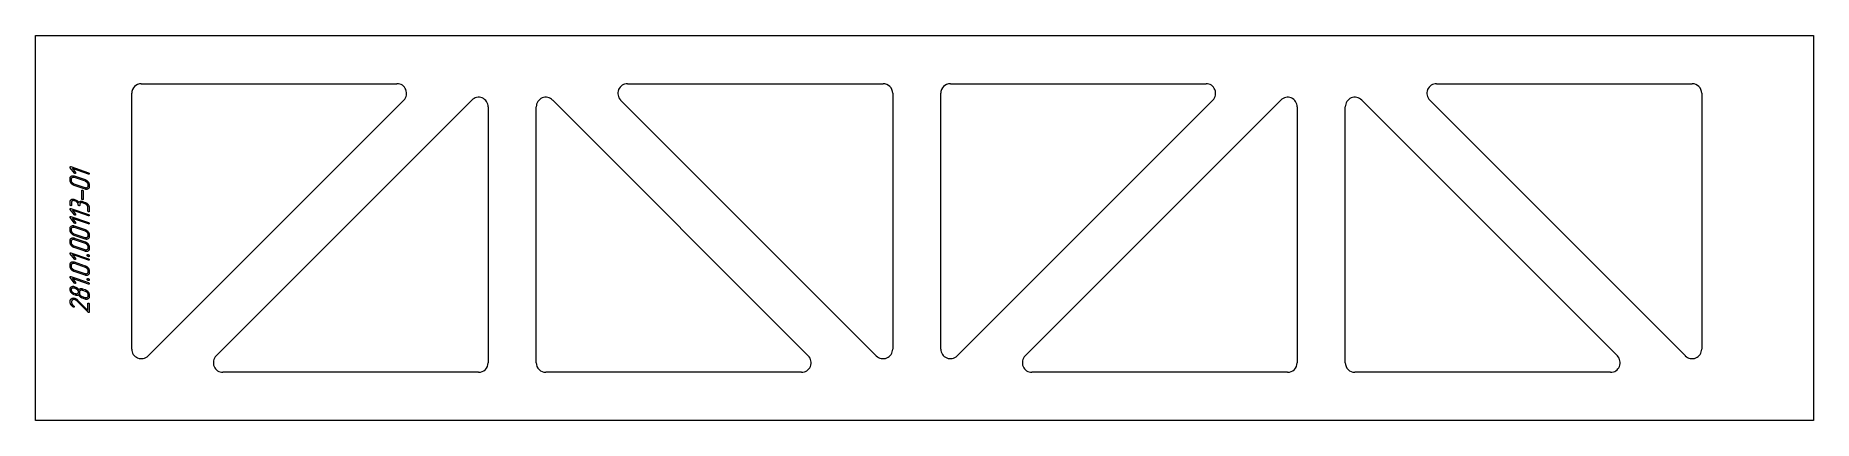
# Model space of a CAD drawing. Header units: millimetres. Extents: x -3 to 1846, y 10 to 410.
import ezdxf

# ---------------------------------------------------------------- set-up
doc = ezdxf.new("R2010")
doc.units = ezdxf.units.MM
doc.linetypes.add('K5LT_BASIC', pattern=[0])
doc.layers.add('Engraving', color=7, linetype='Continuous')

msp = doc.modelspace()

# ---------------------------------------------------------------- linework, layer by layer
at = {"color": 143, "linetype": 'K5LT_BASIC', "lineweight": 15, "true_color": 0x33acca}
for p, q in [((-3.1, 410), (1845.9, 410)), ((-3.1, 10), (-3.1, 410)), ((1845.9, 410), (1845.9, 10)), ((106.9, 360), (372.8, 360)), ((612.5, 360), (878.3, 360)), ((948.3, 360), (1214.2, 360)), ((1453.9, 360), (1719.7, 360)), ((96.9, 84.2), (96.9, 350)), ((379.8, 342.9), (114, 77.1)), ((184.7, 77.1), (450.5, 342.9)), ((467.6, 335.9), (467.6, 70)), ((517.6, 70), (517.6, 335.9)), ((534.7, 342.9), (800.5, 77.1)), ((871.3, 77.1), (605.4, 342.9)), ((888.3, 350), (888.3, 84.2)), ((938.3, 84.2), (938.3, 350)), ((1221.3, 342.9), (955.4, 77.1)), ((1026.1, 77.1), (1292, 342.9)), ((1309, 335.9), (1309, 70)), ((1359, 70), (1359, 335.9)), ((1376.1, 342.9), (1642, 77.1)), ((1712.7, 77.1), (1446.8, 342.9)), ((1729.7, 350), (1729.7, 84.2)), ((457.6, 60), (191.8, 60)), ((793.5, 60), (527.6, 60)), ((1299, 60), (1033.2, 60)), ((1634.9, 60), (1369, 60)), ((1845.9, 10), (-3.1, 10))]:
    msp.add_line(p, q, dxfattribs=at)
for centre, start, end in [((106.9, 350), 90, 180), ((372.8, 350), 315, 90), ((612.5, 350), 90, 225), ((878.3, 350), 0, 90), ((948.3, 350), 90, 180), ((1214.2, 350), 315, 90), ((1453.9, 350), 90, 225), ((1719.7, 350), 0, 90), ((457.6, 335.9), 0, 135), ((527.6, 335.9), 45, 180), ((1299, 335.9), 0, 135), ((1369, 335.9), 45, 180), ((106.9, 84.2), 180, 315), ((191.8, 70), 135, 270), ((793.5, 70), 270, 45), ((878.3, 84.2), 225, 0), ((948.3, 84.2), 180, 315), ((1033.2, 70), 135, 270), ((1634.9, 70), 270, 45), ((1719.7, 84.2), 225, 0), ((457.6, 70), 270, 0), ((527.6, 70), 180, 270), ((1299, 70), 270, 0), ((1369, 70), 180, 270)]:
    msp.add_arc(centre, 10, start, end, dxfattribs=at)
at = {"layer": 'Engraving', "color": 143, "linetype": 'K5LT_BASIC', "lineweight": 15, "true_color": 0x33acca}
for p, q in [((32.8, 259.9), (32.8, 261.3)), ((37.3, 267), (33, 272.7)), ((33.5, 273.8), (52, 267.5)), ((34.2, 259.4), (34.2, 260.8)), ((35.2, 271.8), (38.3, 267.7)), ((52, 266.1), (35.2, 271.8)), ((37.1, 264.1), (48.5, 260.3)), ((37.1, 262.7), (48.5, 258.9)), ((48.5, 251.7), (37.1, 255.6)), ((48.5, 250.3), (37.1, 254.2)), ((44.9, 240.4), (44.9, 248.9)), ((46.3, 248.5), (46.3, 239.9)), ((51.3, 255), (51.3, 253.6)), ((52.7, 254.5), (52.7, 253.1)), ((32.8, 234.1), (32.8, 237)), ((37.3, 223.6), (33, 229.3)), ((33.5, 230.4), (52, 224.1)), ((33.5, 221.9), (52, 215.6)), ((34.2, 236.5), (34.2, 233.6)), ((35.2, 228.4), (38.3, 224.3)), ((52, 222.7), (35.2, 228.4)), ((37.1, 239.8), (38.5, 239.3)), ((38.5, 237.9), (37.1, 238.3)), ((38.5, 239.3), (39, 239.1)), ((39, 239.1), (39.3, 239)), ((39.3, 239), (39.5, 238.8)), ((42.8, 234.3), (42.8, 233.6)), ((45.6, 237.6), (48.5, 236.6)), ((48.5, 235.2), (45.6, 236.2)), ((51.3, 227.8), (51.3, 231.4)), ((52.7, 230.9), (52.7, 227.3)), ((32.8, 208), (32.8, 209.5)), ((37.3, 215.2), (33, 220.9)), ((34.2, 207.5), (34.2, 209)), ((52, 214.2), (35.2, 219.9)), ((35.2, 219.9), (38.3, 215.8)), ((37.1, 212.3), (48.5, 208.4)), ((37.1, 210.9), (48.5, 207)), ((48.5, 199.9), (37.1, 203.7)), ((32.8, 195.3), (32.8, 196.8)), ((34.2, 194.8), (34.2, 196.3)), ((48.5, 198.5), (37.1, 202.3)), ((37.1, 199.6), (48.5, 195.7)), ((37.1, 198.2), (48.5, 194.3)), ((48.5, 187.2), (37.1, 191)), ((48.5, 185.8), (37.1, 189.6)), ((51.3, 203.2), (51.3, 201.8)), ((51.3, 190.5), (51.3, 189.1)), ((52.7, 202.7), (52.7, 201.3)), ((52.7, 190), (52.7, 188.6)), ((32.8, 170.5), (32.8, 171.9)), ((37.3, 177.6), (33, 183.3)), ((33.5, 184.3), (52, 178.1)), ((34.2, 170), (34.2, 171.4)), ((52, 176.6), (35.2, 182.3)), ((35.2, 182.3), (38.3, 178.3)), ((37.1, 174.7), (48.5, 170.8)), ((37.1, 173.3), (48.5, 169.4)), ((37.3, 152.7), (33, 158.4)), ((33.5, 159.5), (52, 153.2)), ((35.2, 157.5), (38.3, 153.4)), ((52, 151.8), (35.2, 157.5)), ((35.4, 149.4), (36.2, 149.4)), ((36.2, 149.4), (36.6, 149.3)), ((36.6, 149.3), (37.1, 149.1)), ((48.5, 162.3), (37.1, 166.2)), ((48.5, 160.9), (37.1, 164.7)), ((37.1, 149.1), (38.5, 148.6)), ((51.3, 165.6), (51.3, 164.2)), ((52.7, 165.1), (52.7, 163.7)), ((32.8, 145.8), (32.8, 146.3)), ((32.9, 145.4), (32.8, 145.8)), ((33.1, 144.5), (32.9, 145.4)), ((37.1, 147.7), (38.5, 147.2)), ((38.5, 141.5), (37.1, 142)), ((38.5, 140.1), (37.1, 140.6)), ((39.2, 134.7), (38.7, 135)), ((39.8, 134.2), (39.2, 134.7)), ((51.6, 122.4), (39.8, 134.2)), ((40.6, 135.1), (51.3, 124.4)), ((42.8, 142.2), (42.8, 143.6)), ((45.6, 146.9), (48.5, 146)), ((45.6, 145.5), (48.5, 144.5)), ((48.5, 137.4), (45.6, 138.4)), ((48.5, 136), (45.6, 137)), ((51.3, 140.7), (51.3, 139.3)), ((51.3, 124.4), (51.3, 131.6)), ((52.7, 140.2), (52.7, 138.8)), ((52.7, 131.1), (52.7, 122.6)), ((36.4, 127.6), (36.2, 127.8))]:
    msp.add_line(p, q, dxfattribs=at)
for points in [[(32.8, 273.3), (32.8, 273.6), (33, 273.7)], [(33, 272.7), (32.8, 273), (32.8, 273.3)], [(32.8, 261.3), (32.8, 263.1), (34.1, 263.9)], [(34.1, 256.4), (32.8, 258.1), (32.8, 259.9)], [(33, 273.7), (33.2, 273.9), (33.5, 273.8)], [(34.1, 263.9), (35.3, 264.7), (37.1, 264.1)], [(34.2, 260.8), (34.2, 262), (35.1, 262.6)], [(35.1, 257.1), (34.2, 258.2), (34.2, 259.4)], [(35.1, 262.6), (35.9, 263.1), (37.1, 262.7)], [(37.8, 266.7), (37.7, 266.7), (37.3, 267)], [(38.3, 266.7), (38.1, 266.6), (37.8, 266.7)], [(38.3, 267.7), (38.5, 267.4), (38.5, 267.1)], [(38.5, 267.1), (38.5, 266.8), (38.3, 266.7)], [(48.5, 260.3), (50.2, 259.7), (51.5, 258)], [(52, 267.5), (52.3, 267.4), (52.5, 267.1)], [(52.5, 266.1), (52.4, 265.9), (52, 266.1)], [(52.5, 267.1), (52.7, 266.9), (52.7, 266.5)], [(52.7, 266.5), (52.7, 266.4), (52.5, 266.1)], [(37.1, 254.2), (35.4, 254.8), (34.1, 256.4)], [(37.1, 255.6), (35.9, 256), (35.1, 257.1)], [(44.9, 248.9), (44.9, 249.2), (45.1, 249.3)], [(45.2, 239.8), (44.9, 240.1), (44.9, 240.4)], [(45.1, 249.3), (45.4, 249.5), (45.6, 249.4)], [(45.6, 249.4), (45.9, 249.3), (46.1, 249.1)], [(46.1, 249.1), (46.3, 248.8), (46.3, 248.5)], [(48.5, 258.9), (49.7, 258.4), (50.5, 257.3)], [(50.4, 251.9), (49.6, 251.3), (48.5, 251.7)], [(51.5, 250.6), (50.2, 249.7), (48.5, 250.3)], [(51.3, 253.6), (51.3, 252.5), (50.4, 251.9)], [(50.5, 257.3), (51.3, 256.2), (51.3, 255)], [(51.5, 258), (52.7, 256.3), (52.7, 254.5)], [(52.7, 253.1), (52.7, 251.5), (51.5, 250.6)], [(32.8, 237), (32.8, 238.7), (34.1, 239.6)], [(33.1, 233.5), (32.8, 233.8), (32.8, 234.1)], [(32.8, 229.9), (32.8, 230.2), (33, 230.3)], [(33, 229.3), (32.8, 229.6), (32.8, 229.9)], [(33, 230.3), (33.2, 230.5), (33.5, 230.4)], [(33, 221.9), (33.2, 222), (33.5, 221.9)], [(33.5, 233.2), (33.4, 233.2), (33.1, 233.5)], [(34, 233.2), (33.8, 233.1), (33.5, 233.2)], [(34.2, 233.6), (34.2, 233.3), (34, 233.2)], [(34.1, 239.6), (35.3, 240.4), (37.1, 239.8)], [(35.1, 238.2), (34.2, 237.7), (34.2, 236.5)], [(37.1, 238.3), (35.9, 238.7), (35.1, 238.2)], [(37.8, 223.3), (37.7, 223.3), (37.3, 223.6)], [(38.3, 223.3), (38.1, 223.2), (37.8, 223.3)], [(38.3, 224.3), (38.5, 224), (38.5, 223.7)], [(38.5, 223.7), (38.5, 223.4), (38.3, 223.3)], [(40.5, 236.4), (39.7, 237.5), (38.5, 237.9)], [(39.5, 238.8), (39.9, 238.7), (40.4, 238.3)], [(40.4, 238.3), (41.1, 237.6), (41.8, 236.6)], [(41.3, 234.1), (41.3, 235.2), (40.5, 236.4)], [(41.6, 233.4), (41.3, 233.7), (41.3, 234.1)], [(42.1, 233.1), (41.9, 233.2), (41.6, 233.4)], [(41.8, 236.6), (42.3, 237.4), (43.4, 237.7)], [(42.6, 233.1), (42.3, 233), (42.1, 233.1)], [(42.8, 233.6), (42.8, 233.2), (42.6, 233.1)], [(43.6, 236), (42.8, 235.5), (42.8, 234.3)], [(43.4, 237.7), (44.4, 238), (45.6, 237.6)], [(45.6, 236.2), (44.4, 236.6), (43.6, 236)], [(45.6, 239.5), (45.4, 239.5), (45.2, 239.8)], [(46.1, 239.5), (45.9, 239.4), (45.6, 239.5)], [(46.3, 239.9), (46.3, 239.6), (46.1, 239.5)], [(48.5, 236.6), (50.2, 236), (51.5, 234.3)], [(50.5, 233.7), (49.6, 234.8), (48.5, 235.2)], [(51.3, 231.4), (51.3, 232.6), (50.5, 233.7)], [(51.6, 227.2), (51.3, 227.5), (51.3, 227.8)], [(51.5, 234.3), (52.7, 232.7), (52.7, 230.9)], [(52, 226.9), (51.8, 226.9), (51.6, 227.2)], [(52.5, 226.9), (52.3, 226.8), (52, 226.9)], [(52, 224.1), (52.3, 224), (52.5, 223.7)], [(52.5, 222.7), (52.4, 222.6), (52, 222.7)], [(52.7, 227.3), (52.7, 227), (52.5, 226.9)], [(52.5, 223.7), (52.7, 223.5), (52.7, 223.1)], [(52.7, 223.1), (52.7, 223), (52.5, 222.7)], [(32.8, 221.4), (32.8, 221.7), (33, 221.9)], [(33, 220.9), (32.8, 221.1), (32.8, 221.4)], [(32.8, 209.5), (32.8, 211.2), (34.1, 212)], [(34.1, 204.6), (32.8, 206.2), (32.8, 208)], [(34.1, 212), (35.3, 212.9), (37.1, 212.3)], [(37.1, 202.3), (35.4, 202.9), (34.1, 204.6)], [(34.2, 209), (34.2, 210.1), (35.1, 210.7)], [(35.1, 205.3), (34.2, 206.4), (34.2, 207.5)], [(35.1, 210.7), (35.9, 211.3), (37.1, 210.9)], [(37.1, 203.7), (35.9, 204.1), (35.1, 205.3)], [(37.8, 214.8), (37.7, 214.8), (37.3, 215.2)], [(38.3, 214.8), (38.1, 214.7), (37.8, 214.8)], [(38.3, 215.8), (38.5, 215.5), (38.5, 215.3)], [(38.5, 215.3), (38.5, 215), (38.3, 214.8)], [(48.5, 208.4), (50.2, 207.8), (51.5, 206.1)], [(48.5, 207), (49.7, 206.6), (50.5, 205.5)], [(50.5, 205.5), (51.3, 204.3), (51.3, 203.2)], [(51.5, 206.1), (52.7, 204.5), (52.7, 202.7)], [(52, 215.6), (52.3, 215.5), (52.5, 215.3)], [(52.5, 214.2), (52.4, 214.1), (52, 214.2)], [(52.5, 215.3), (52.7, 215), (52.7, 214.7)], [(52.7, 214.7), (52.7, 214.6), (52.5, 214.2)], [(32.8, 196.8), (32.8, 198.5), (34.1, 199.3)], [(34.1, 191.9), (32.8, 193.5), (32.8, 195.3)], [(34.1, 199.3), (35.3, 200.2), (37.1, 199.6)], [(37.1, 189.6), (35.4, 190.2), (34.1, 191.9)], [(34.2, 196.3), (34.2, 197.4), (35.1, 198)], [(35.1, 192.6), (34.2, 193.7), (34.2, 194.8)], [(35.1, 198), (35.9, 198.6), (37.1, 198.2)], [(37.1, 191), (35.9, 191.4), (35.1, 192.6)], [(50.4, 200.1), (49.6, 199.5), (48.5, 199.9)], [(51.5, 198.7), (50.2, 197.8), (48.5, 198.5)], [(48.5, 195.7), (50.2, 195.1), (51.5, 193.4)], [(48.5, 194.3), (49.7, 193.9), (50.5, 192.8)], [(50.4, 187.4), (49.6, 186.8), (48.5, 187.2)], [(51.5, 186), (50.2, 185.1), (48.5, 185.8)], [(51.3, 201.8), (51.3, 200.6), (50.4, 200.1)], [(51.3, 189.1), (51.3, 187.9), (50.4, 187.4)], [(50.5, 192.8), (51.3, 191.6), (51.3, 190.5)], [(52.7, 201.3), (52.7, 199.6), (51.5, 198.7)], [(51.5, 193.4), (52.7, 191.8), (52.7, 190)], [(52.7, 188.6), (52.7, 186.9), (51.5, 186)], [(32.8, 183.9), (32.8, 184.1), (33, 184.3)], [(33, 183.3), (32.8, 183.6), (32.8, 183.9)], [(32.8, 171.9), (32.8, 173.6), (34.1, 174.5)], [(34.1, 167), (32.8, 168.7), (32.8, 170.5)], [(33, 184.3), (33.2, 184.4), (33.5, 184.3)], [(34.1, 174.5), (35.3, 175.3), (37.1, 174.7)], [(37.1, 164.7), (35.4, 165.3), (34.1, 167)], [(34.2, 171.4), (34.2, 172.6), (35.1, 173.1)], [(35.1, 167.7), (34.2, 168.8), (34.2, 170)], [(35.1, 173.1), (35.9, 173.7), (37.1, 173.3)], [(37.1, 166.2), (35.9, 166.6), (35.1, 167.7)], [(37.8, 177.2), (37.7, 177.3), (37.3, 177.6)], [(38.3, 177.3), (38.1, 177.1), (37.8, 177.2)], [(38.3, 178.3), (38.5, 178), (38.5, 177.7)], [(38.5, 177.7), (38.5, 177.4), (38.3, 177.3)], [(48.5, 170.8), (50.2, 170.3), (51.5, 168.6)], [(48.5, 169.4), (49.7, 169), (50.5, 167.9)], [(50.5, 167.9), (51.3, 166.8), (51.3, 165.6)], [(50.6, 181.7), (50.6, 182.1), (50.9, 182.3)], [(51, 180.7), (50.6, 181.2), (50.6, 181.7)], [(50.9, 182.3), (51.3, 182.5), (51.6, 182.4)], [(51.6, 180.3), (51.4, 180.3), (51, 180.7)], [(51.5, 168.6), (52.7, 166.9), (52.7, 165.1)], [(51.6, 182.4), (52, 182.3), (52.4, 181.9)], [(52.4, 180.3), (52.1, 180.1), (51.6, 180.3)], [(52, 178.1), (52.3, 177.9), (52.5, 177.7)], [(52.5, 176.7), (52.4, 176.5), (52, 176.6)], [(52.4, 181.9), (52.7, 181.5), (52.7, 181)], [(52.7, 181), (52.7, 180.5), (52.4, 180.3)], [(52.5, 177.7), (52.7, 177.4), (52.7, 177.1)], [(52.7, 177.1), (52.7, 177), (52.5, 176.7)], [(32.8, 159), (32.8, 159.3), (33, 159.4)], [(33, 158.4), (32.8, 158.7), (32.8, 159)], [(32.8, 146.3), (32.8, 148), (34.1, 148.9)], [(33, 159.4), (33.2, 159.6), (33.5, 159.5)], [(34.1, 148.9), (34.7, 149.3), (35.4, 149.4)], [(37.8, 152.4), (37.7, 152.4), (37.3, 152.7)], [(38.3, 152.4), (38.1, 152.3), (37.8, 152.4)], [(38.3, 153.4), (38.5, 153.1), (38.5, 152.8)], [(38.5, 152.8), (38.5, 152.5), (38.3, 152.4)], [(38.5, 148.6), (39.6, 148.3), (40.4, 147.6)], [(50.4, 162.5), (49.6, 161.9), (48.5, 162.3)], [(51.5, 161.2), (50.2, 160.3), (48.5, 160.9)], [(51.3, 164.2), (51.3, 163.1), (50.4, 162.5)], [(50.6, 156.8), (50.6, 157.2), (50.9, 157.4)], [(51, 155.9), (50.6, 156.3), (50.6, 156.8)], [(50.9, 157.4), (51.3, 157.6), (51.6, 157.5)], [(51.6, 155.4), (51.4, 155.5), (51, 155.9)], [(52.7, 163.7), (52.7, 162.1), (51.5, 161.2)], [(51.6, 157.5), (52, 157.4), (52.4, 157)], [(52.4, 155.4), (52.1, 155.2), (51.6, 155.4)], [(52, 153.2), (52.3, 153.1), (52.5, 152.8)], [(52.5, 151.8), (52.4, 151.6), (52, 151.8)], [(52.4, 157), (52.7, 156.6), (52.7, 156.1)], [(52.7, 156.1), (52.7, 155.6), (52.4, 155.4)], [(52.5, 152.8), (52.7, 152.6), (52.7, 152.2)], [(52.7, 152.2), (52.7, 152.1), (52.5, 151.8)], [(32.8, 133.4), (32.8, 135.4), (34.2, 136.5)], [(33.6, 130.5), (32.8, 131.9), (32.8, 133.4)], [(34, 142.9), (33.4, 143.7), (33.1, 144.5)], [(36.2, 127.8), (34.5, 129), (33.6, 130.5)], [(37.1, 140.6), (35.4, 141.2), (34, 142.9)], [(34.2, 145.8), (34.2, 147), (35.1, 147.6)], [(35.1, 143.5), (34.2, 144.7), (34.2, 145.8)], [(34.2, 136.5), (35.7, 137.7), (37.7, 137)], [(34.5, 134.3), (34.3, 133.7), (34.3, 133)], [(34.3, 133), (34.3, 132), (34.8, 130.9)], [(35.3, 135.2), (34.8, 134.9), (34.5, 134.3)], [(34.8, 130.9), (35.4, 129.9), (36.7, 128.9)], [(35.1, 147.6), (35.9, 148.1), (37.1, 147.7)], [(37.1, 142), (35.9, 142.4), (35.1, 143.5)], [(37.7, 135.6), (36.3, 136.1), (35.3, 135.2)], [(37.7, 137), (38.4, 136.8), (39.1, 136.4)], [(38.7, 135), (38.2, 135.4), (37.7, 135.6)], [(38.5, 147.2), (39.7, 146.8), (40.5, 145.7)], [(40.5, 141.7), (39.7, 141.1), (38.5, 141.5)], [(40.4, 139.9), (39.5, 139.8), (38.5, 140.1)], [(39.1, 136.4), (39.7, 135.9), (40.6, 135.1)], [(40.4, 147.6), (41.2, 146.9), (41.8, 145.9)], [(41.8, 140.6), (41.2, 140), (40.4, 139.9)], [(40.5, 145.7), (41.3, 144.5), (41.3, 143.4)], [(41.3, 143.4), (41.3, 142.2), (40.5, 141.7)], [(41.8, 145.9), (42.3, 146.7), (43.4, 147)], [(43.5, 138.3), (42.5, 139.2), (41.8, 140.6)], [(42.8, 143.6), (42.8, 144.8), (43.6, 145.4)], [(43.6, 139.9), (42.8, 141), (42.8, 142.2)], [(43.4, 147), (44.4, 147.3), (45.6, 146.9)], [(45.6, 137), (44.5, 137.3), (43.5, 138.3)], [(43.6, 145.4), (44.4, 145.9), (45.6, 145.5)], [(45.6, 138.4), (44.4, 138.8), (43.6, 139.9)], [(48.5, 146), (50.2, 145.4), (51.5, 143.7)], [(48.5, 144.5), (49.6, 144.1), (50.5, 143)], [(50.4, 137.6), (49.6, 137), (48.5, 137.4)], [(51.5, 136.3), (50.2, 135.4), (48.5, 136)], [(51.3, 139.3), (51.3, 138.2), (50.4, 137.6)], [(50.5, 143), (51.3, 141.9), (51.3, 140.7)], [(51.3, 131.6), (51.3, 131.8), (51.5, 132)], [(51.5, 143.7), (52.7, 142), (52.7, 140.2)], [(52.7, 138.8), (52.7, 137.2), (51.5, 136.3)], [(51.5, 132), (51.7, 132.1), (52, 132)], [(52, 132), (52.3, 131.9), (52.5, 131.7)], [(52.5, 131.7), (52.7, 131.4), (52.7, 131.1)], [(36.9, 127.7), (36.8, 127.5), (36.4, 127.6)], [(36.7, 128.9), (36.9, 128.8), (37, 128.6)], [(37.1, 128.1), (37.1, 127.8), (36.9, 127.7)], [(37, 128.6), (37.1, 128.4), (37.1, 128.1)], [(51.9, 122.1), (51.7, 122.2), (51.6, 122.4)], [(52.5, 122.2), (52.2, 122), (51.9, 122.1)], [(52.7, 122.6), (52.7, 122.3), (52.5, 122.2)]]:
    msp.add_open_spline(points, degree=2, dxfattribs=at)

doc.saveas('drawing.dxf')
